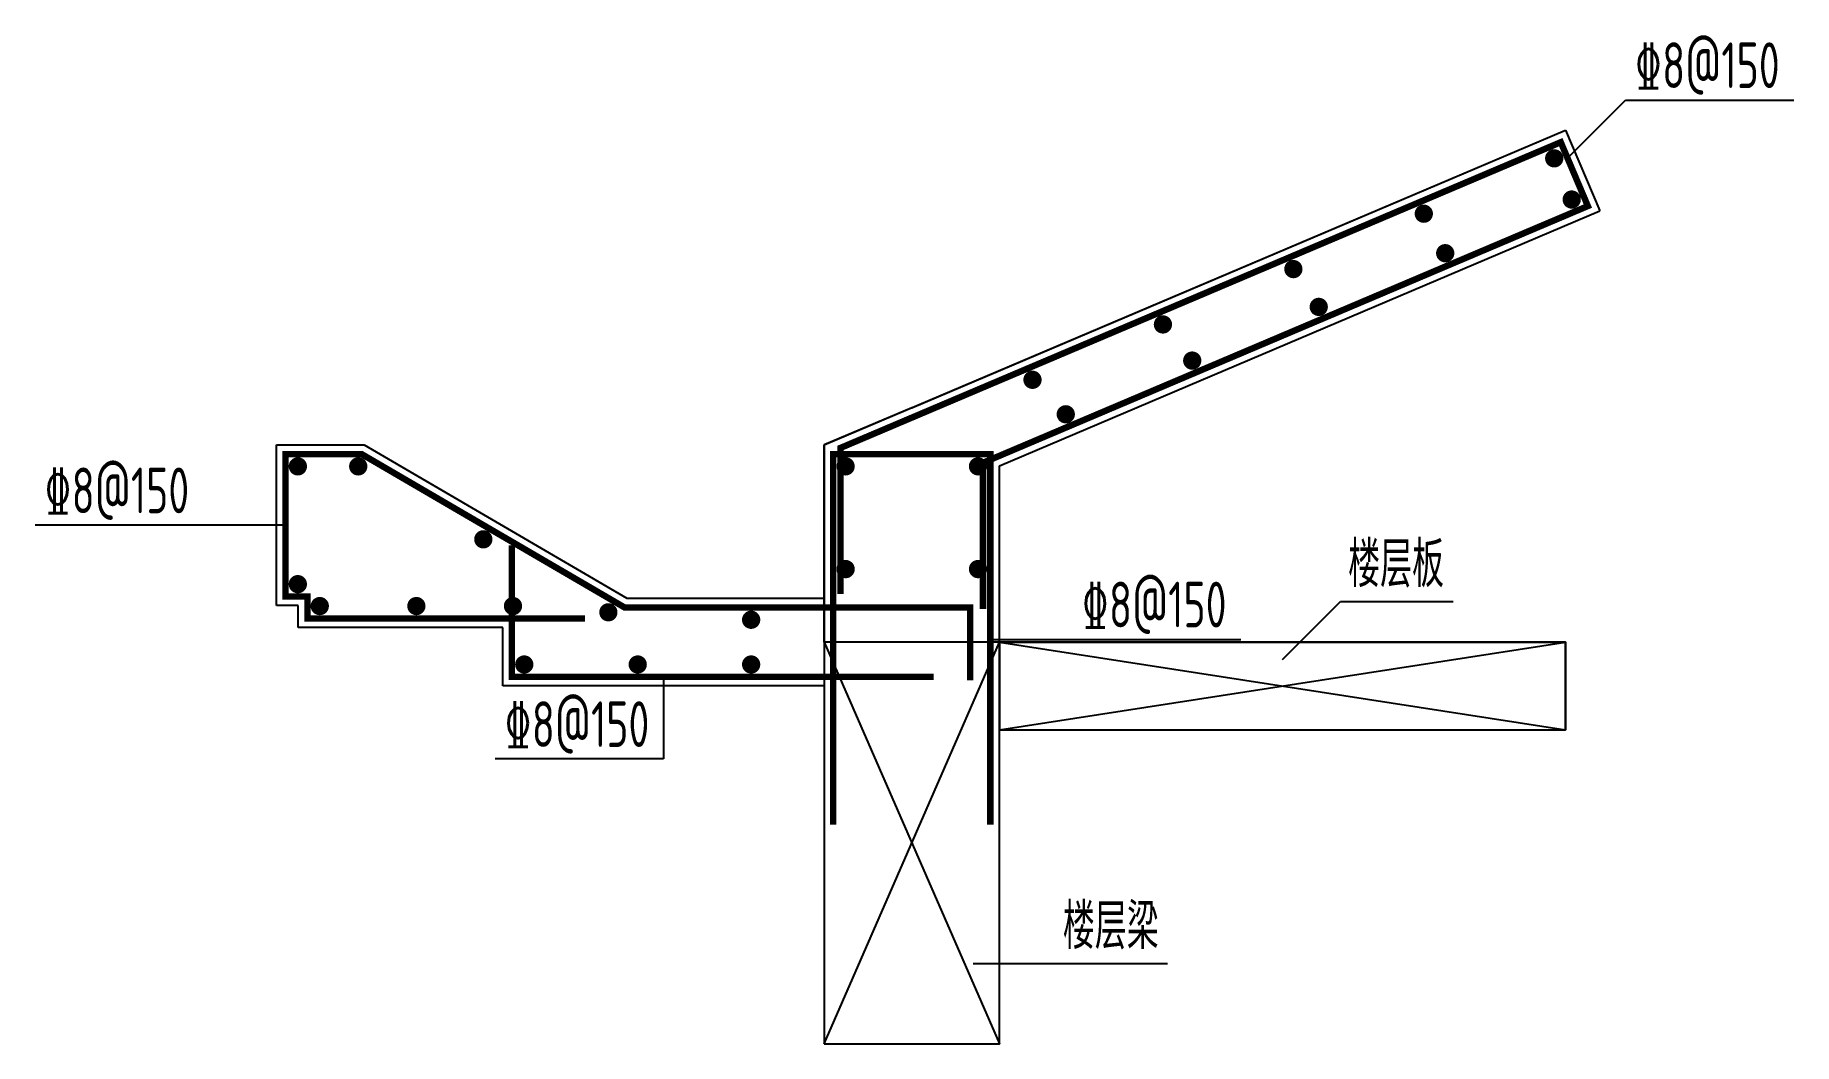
# Model space of a CAD drawing. Extents: x -4321 to 5311, y -3280 to 2244.
import ezdxf

# ---------------------------------------------------------------- set-up
doc = ezdxf.new("R2010")
doc.units = 0
doc.header["$MEASUREMENT"] = 0
for name, color, linetype in [('S-OTHER-THIN', 3, 'Continuous'), ('S-REIN', 6, 'Continuous'), ('S-REIN-POINT', 30, 'Continuous'), ('S-TEXT', 7, 'Continuous')]:
    doc.layers.add(name, color=color, linetype=linetype)
doc.styles.add('TSSD_Label', font='tssdeng.shx', dxfattribs={"width": 0.7, "bigfont": 'hztxt.shx'})

msp = doc.modelspace()

# ---------------------------------------------------------------- linework, layer by layer
at = {"layer": 'S-OTHER-THIN'}
for p, q in [((4071.2, 1570.6), (4389.4, 1888.8)), ((4389.4, 1888.8), (5310.5, 1888.8)), ((-3400, -440), (-4321.2, -440)), ((-2950, -440), (-3400, -440)), ((910, -1065), (1360, -1065)), ((1360, -1065), (2281.2, -1065)), ((-880, -1270), (-880, -1720)), ((-880, -1720), (-1801.2, -1720))]:
    msp.add_line(p, q, dxfattribs=at)
at = {"layer": 'S-OTHER-THIN', "color": 7}
for p, q in [((0, 0), (4060.6, 1723.6)), ((480, 203.7), (4060.6, 1723.6)), ((4060.6, 1723.6), (4248.1, 1281.8)), ((960, -114), (4248.1, 1281.8)), ((480, 203.7), (0, 0)), ((-3000, -880), (-3000, 0)), ((-3000, 0), (-2520, 0)), ((-2520, 0), (-1080, -840)), ((0, -1080), (0, 0)), ((0, 0), (0, -840)), ((960, -1080), (960, -114)), ((-1080, -840), (0, -840)), ((0, -840), (0, -1320)), ((2510.3, -1176), (2828.5, -857.8)), ((2828.5, -857.8), (3444.7, -857.8)), ((-2880, -880), (-3000, -880)), ((-2880, -1000), (-2880, -880)), ((-1760, -1000), (-2880, -1000)), ((-1760, -1320), (-1760, -1000)), ((0, -1080), (0, -3280)), ((0, -3280), (960, -1080)), ((0, -1080), (960, -3280)), ((960, -1080), (4060.6, -1080)), ((960, -1560), (4060.6, -1080)), ((960, -1080), (4060.6, -1560)), ((4060.6, -1080), (4060.6, -1560)), ((0, -1320), (-1760, -1320)), ((0, -1320), (0, -3280)), ((960, -3280), (960, -1560)), ((960, -1560), (4060.6, -1560)), ((816, -2840), (1266, -2840)), ((1266, -2840), (1880.8, -2840)), ((0, -3280), (960, -3280))]:
    msp.add_line(p, q, dxfattribs=at)
for points in [[(0, -3280), (960, -3280), (960, -1080), (0, -1080)], [(960, -1560), (4060.6, -1560), (4060.6, -1080), (960, -1080)]]:
    msp.add_lwpolyline(points, close=True, dxfattribs=at)
at = {"layer": 'S-REIN', "const_width": 35}
for points in [[(870, -897.8), (870, -97.8), (960, -59.6), (1010, -38.4), (4182.5, 1308.2), (4034.1, 1658), (499.5, 157.7), (245.8, 50), (128, 0), (90, -16.1), (90, -816.1)], [(800, -1290), (800, -890), (0, -890), (-50, -890), (-1093.5, -890), (-2533.5, -50), (-2950, -50), (-2950, -830), (-2830, -830), (-2830, -950), (-1710, -950), (-1310, -950)], [(50, -2080), (50, -50), (910, -50), (910, -2080)], [(-1710, -550), (-1710, -950), (-1710, -1270), (-50, -1270), (0, -1270), (600, -1270)]]:
    msp.add_lwpolyline(points, dxfattribs=at)
at = {"layer": 'S-REIN-POINT', "const_width": 50}
for points in [[(4023.3, 1569.5, 1), (3973.3, 1569.5, 1)], [(4119, 1344, 1), (4069, 1344, 1)], [(3309, 1266.3, 1), (3259, 1266.3, 1)], [(3426.3, 1050, 1), (3376.3, 1050, 1)], [(2594.7, 963.1, 1), (2544.7, 963.1, 1)], [(2733.6, 755.9, 1), (2683.6, 755.9, 1)], [(1880.3, 659.9, 1), (1830.3, 659.9, 1)], [(2040.8, 461.9, 1), (1990.8, 461.9, 1)], [(1166, 356.7, 1), (1116, 356.7, 1)], [(1348.1, 167.8, 1), (1298.1, 167.8, 1)], [(-2857.5, -117.5, 1), (-2907.5, -117.5, 1)], [(-2526.8, -117.5, 1), (-2576.8, -117.5, 1)], [(142.5, -117.5, 1), (92.5, -117.5, 1)], [(867.5, -117.5, 1), (817.5, -117.5, 1)], [(-1841.8, -517, 1), (-1891.8, -517, 1)], [(142.5, -680, 1), (92.5, -680, 1)], [(867.5, -680, 1), (817.5, -680, 1)], [(-2857.5, -762.5, 1), (-2907.5, -762.5, 1)], [(-2737.5, -882.5, 1), (-2787.5, -882.5, 1)], [(-2208.4, -882.5, 1), (-2258.4, -882.5, 1)], [(-1679.3, -882.5, 1), (-1729.3, -882.5, 1)], [(-1156.9, -916.6, 1), (-1206.9, -916.6, 1)], [(-375, -957.5, 1), (-425, -957.5, 1)], [(-1617.5, -1202.5, 1), (-1667.5, -1202.5, 1)], [(-996.2, -1202.5, 1), (-1046.2, -1202.5, 1)], [(-375, -1202.5, 1), (-425, -1202.5, 1)]]:
    msp.add_lwpolyline(points, format="xyb", close=True, dxfattribs=at)

# ---------------------------------------------------------------- texts
at = {"layer": 'S-TEXT', "style": 'TSSD_Label', "width": 0.7}
for s, p in [('%%1328@150', (4439.4, 1954.6)), ('%%1328@150', (-4271.2, -374.2)), ('楼层板', (2869.7, -779.1)), ('%%1328@150', (1410, -999.2)), ('%%1328@150', (-1751.2, -1654.2)), ('楼层梁', (1307.2, -2761.2))]:
    msp.add_text(s, height=250, dxfattribs=at).set_placement(p)

doc.saveas('drawing.dxf')
